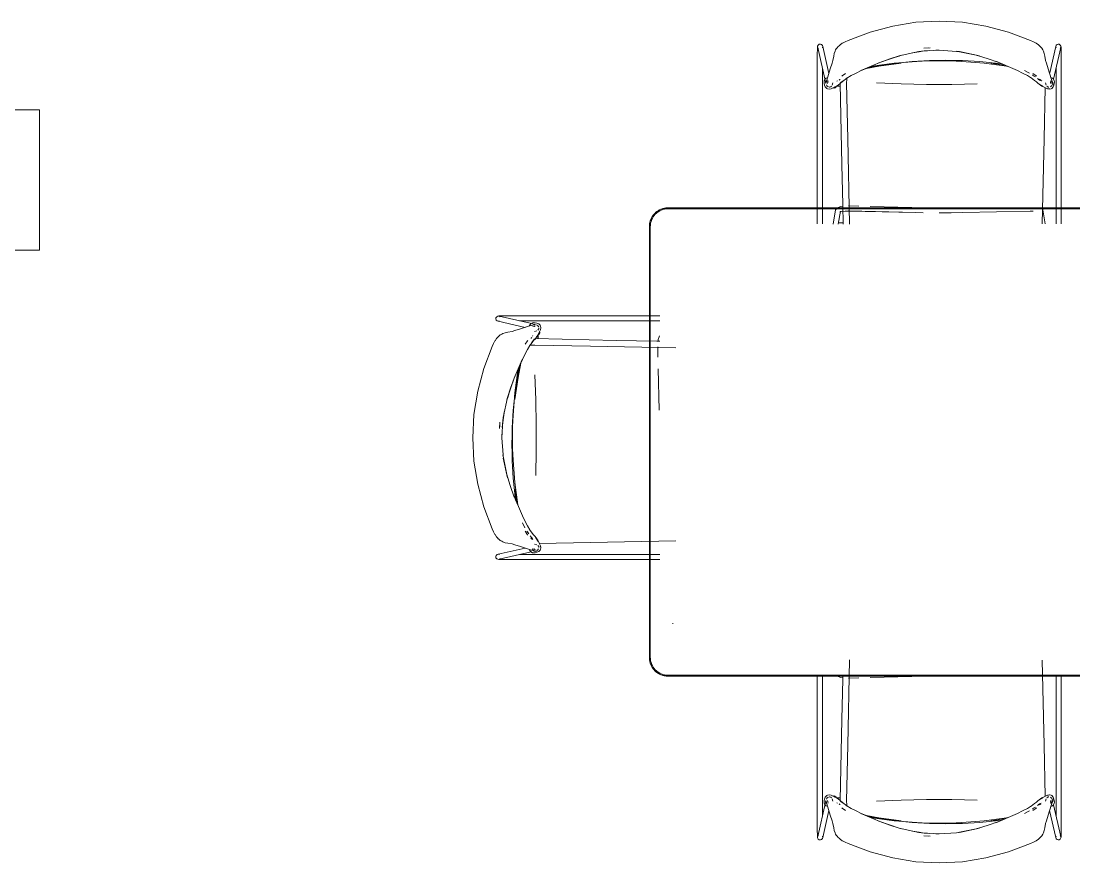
# Model space of a CAD drawing. Header units: millimetres. Extents: x 155927 to 317870, y -36033 to 97293.
# Drawn here: x 220091 to 222339, y 25196 to 26994 of the extents above; entities that cross this region are included whole.
import ezdxf

# ---------------------------------------------------------------- set-up
doc = ezdxf.new("R2010")
doc.units = ezdxf.units.MM
doc.header["$MEASUREMENT"] = 0
for name, color, linetype, lineweight in [('G-IMPT', 8, 'CONTINUOUS', 9), ('I-FURN', 8, 'CONTINUOUS', 9), ('P-SANR-FIXT', 7, 'CONTINUOUS', 9)]:
    doc.layers.add(name, color=color, linetype=linetype, lineweight=lineweight)

msp = doc.modelspace()

# ---------------------------------------------------------------- linework, layer by layer
at = {"layer": 'G-IMPT'}
for p, q in [((221951.8, 26983.2), (222001.2, 26991.3)), ((222051.1, 26993.9), (222001.2, 26991.3)), ((222051.1, 26993.9), (222101, 26991.3)), ((222150.4, 26983.2), (222101, 26991.3)), ((221903.4, 26970.2), (221856.5, 26952.6)), ((221951.8, 26983.2), (221903.4, 26970.2)), ((222198.8, 26970.2), (222150.4, 26983.2)), ((222198.8, 26970.2), (222245.6, 26952.7)), ((221844.2, 26946.4), (221839.3, 26943)), ((221844.2, 26946.4), (221844.5, 26946.6)), ((221850.1, 26949.8), (221844.5, 26946.6)), ((221856.5, 26952.6), (221850.1, 26949.8)), ((222245.6, 26952.7), (222252, 26949.8)), ((222257.7, 26946.6), (222252, 26949.8)), ((222257.7, 26946.6), (222258, 26946.4)), ((222262.8, 26943), (222258, 26946.4)), ((221790.7, 26925.5), (221790.9, 26932.7)), ((221790.7, 26925.5), (221790.7, 26919.3)), ((221790.9, 26932.7), (221791.2, 26937.9)), ((221791.2, 26937.9), (221791.5, 26940.4)), ((221791.5, 26940.4), (221792.7, 26942.7)), ((221808.3, 26864.2), (221791.8, 26937.7)), ((221791.8, 26937.7), (221792.8, 26935.5)), ((221792.6, 26935.8), (221792.8, 26935.5)), ((221792.7, 26942.7), (221794.8, 26944.2)), ((221797.5, 26944.6), (221794.8, 26944.2)), ((221797.5, 26944.6), (221799.6, 26943.9)), ((221800, 26943.5), (221799.6, 26943.9)), ((221800, 26943.5), (221801.8, 26941.8)), ((221801.8, 26941.8), (221801.5, 26942.1)), ((221802.6, 26939.3), (221801.8, 26941.8)), ((221801.9, 26936.9), (221802.3, 26939.5)), ((221802, 26937.2), (221802.3, 26939.5)), ((221802.6, 26939.3), (221815.5, 26881.7)), ((221825.8, 26918.8), (221826.9, 26924.9)), ((221828.7, 26929.8), (221826.9, 26924.9)), ((221828.7, 26929.8), (221829.9, 26932.1)), ((221831.4, 26934.6), (221829.9, 26932.1)), ((221831.7, 26935.1), (221831.4, 26934.6)), ((221831.7, 26935.1), (221833.2, 26937)), ((221833.2, 26937), (221835.4, 26939.5)), ((221835.4, 26939.5), (221837.3, 26941.3)), ((221839.3, 26943), (221837.3, 26941.3)), ((222007.7, 26928.7), (221965.2, 26919.4)), ((221993.9, 26926.2), (222008, 26928.3)), ((221993.9, 26926.2), (222001.1, 26927.5)), ((222007.7, 26928.7), (222029.3, 26931.1)), ((222007.7, 26928.7), (222019.1, 26930)), ((222008, 26928.3), (222019.1, 26930)), ((222051.1, 26931.7), (222014.1, 26929.4)), ((222014.1, 26929.4), (222019.1, 26930)), ((222018, 26935.9), (222031.6, 26936.6)), ((222028.2, 26936.4), (222018, 26935.9)), ((222029.3, 26931.1), (222019.1, 26930)), ((222051.1, 26931.7), (222043.6, 26931.6)), ((222051.1, 26931.7), (222043.6, 26931.6)), ((222088, 26929.2), (222051.1, 26931.7)), ((222088, 26929.4), (222094.4, 26928.3)), ((222088, 26929.4), (222091.5, 26929)), ((222088, 26929.2), (222093.4, 26928.8)), ((222094.4, 26928.3), (222129.9, 26921.3)), ((222137, 26919.4), (222094.5, 26928.7)), ((222129.9, 26921.3), (222094.5, 26928.7)), ((222262.8, 26943), (222264.9, 26941.3)), ((222266.8, 26939.5), (222264.9, 26941.3)), ((222266.8, 26939.5), (222267.2, 26938.9)), ((222269, 26937), (222267.2, 26938.9)), ((222270.5, 26935.1), (222269, 26937)), ((222272.9, 26930.8), (222270.5, 26935.1)), ((222270.5, 26935.1), (222270.8, 26934.6)), ((222270.5, 26935.1), (222273.5, 26929.8)), ((222270.8, 26934.6), (222272.3, 26932.1)), ((222272.3, 26932.1), (222273.5, 26929.8)), ((222272.9, 26930.8), (222273.5, 26929.8)), ((222275.3, 26924.9), (222273.5, 26929.8)), ((222276.4, 26918.8), (222275.3, 26924.9)), ((222286.9, 26883), (222299.6, 26939.3)), ((222310.4, 26937.7), (222295.1, 26869.5)), ((222299.6, 26939.3), (222300.4, 26941.8)), ((222300.3, 26936.9), (222299.8, 26939.5)), ((222300.2, 26937.2), (222299.8, 26939.5)), ((222300.4, 26941.8), (222300.7, 26942.1)), ((222302.5, 26943.9), (222300.7, 26942.1)), ((222302.5, 26943.9), (222304.7, 26944.6)), ((222307.3, 26944.2), (222304.7, 26944.6)), ((222309.5, 26942.7), (222307.3, 26944.2)), ((222310.4, 26937.7), (222309.4, 26935.6)), ((222309.4, 26935.6), (222309.6, 26935.8)), ((222310.7, 26940.4), (222309.5, 26942.7)), ((222310.7, 26940.4), (222311, 26937.9)), ((222311, 26937.9), (222311.3, 26932.7)), ((222311.3, 26932.7), (222311.5, 26925.5)), ((222311.5, 26919.3), (222311.5, 26925.5)), ((221790.7, 26560.7), (221790.7, 26919.3)), ((221818.6, 26892), (221822.5, 26904)), ((221824.2, 26909.6), (221822.5, 26904)), ((221825.8, 26918.8), (221824.2, 26909.6)), ((221924, 26905.3), (221884, 26888.1)), ((221955.1, 26904), (221907.8, 26897.6)), ((221914.2, 26897.5), (221953.4, 26903.4)), ((221918.3, 26903.1), (221924, 26905.3)), ((221918.3, 26903.1), (221924, 26905.2)), ((221969.5, 26903.8), (221922.3, 26897.3)), ((221922.4, 26897.4), (221969.5, 26903.8)), ((221924, 26905.3), (221965.2, 26919.4)), ((221924, 26905.3), (221945.5, 26913.3)), ((221924, 26905.2), (221945.5, 26913.3)), ((221965.2, 26919.4), (221945.5, 26913.3)), ((221945.5, 26913.3), (221965.2, 26919.2)), ((221953.4, 26903.4), (221993.1, 26907.5)), ((222003, 26907.8), (221955.1, 26904)), ((221965.2, 26919.4), (221970.4, 26920.8)), ((221970.4, 26920.8), (221965.2, 26919.2)), ((221993.1, 26907.5), (222030.2, 26909.6)), ((222003, 26907.8), (222027, 26908.8)), ((222027, 26908.8), (222051.1, 26909.1)), ((222030.2, 26909.6), (222046.5, 26909.9)), ((222046.5, 26909.9), (222065.3, 26910.3)), ((222051.1, 26909.1), (222075.2, 26908.7)), ((222084.2, 26909.9), (222065.3, 26910.3)), ((222099.2, 26907.8), (222075.2, 26908.7)), ((222084.2, 26909.9), (222100.4, 26909.6)), ((222147, 26904), (222099.2, 26907.8)), ((222137.5, 26907.5), (222100.4, 26909.6)), ((222137, 26919.4), (222129.9, 26921.3)), ((222129.9, 26921.3), (222136.9, 26919.1)), ((222153.1, 26913.9), (222136.9, 26919.1)), ((222137.5, 26907.5), (222177.3, 26903.4)), ((222147, 26904), (222194.3, 26897.6)), ((222153.1, 26913.9), (222178.1, 26905.3)), ((222190.7, 26899.7), (222161.1, 26903.8)), ((222190.7, 26899.7), (222161.1, 26903.8)), ((222178.1, 26905.3), (222171.7, 26907.9)), ((222218.1, 26888), (222171.7, 26907.9)), ((222184.9, 26902.2), (222177.3, 26903.4)), ((222278, 26909.6), (222276.4, 26918.8)), ((222278, 26909.6), (222279.7, 26904)), ((222279.7, 26904), (222283.5, 26892)), ((222311.5, 26560.6), (222311.5, 26919.3)), ((221801.6, 26560.7), (221801.6, 26894.2)), ((221810.9, 26867.8), (221814.7, 26879.5)), ((221814.7, 26879.5), (221818.6, 26892)), ((221843.9, 26876.7), (221851.2, 26882)), ((221873.5, 26882.7), (221863, 26877.3)), ((221873.5, 26882.7), (221884.1, 26888)), ((221893.4, 26892.2), (221884, 26888.1)), ((221893.4, 26892.2), (221884.1, 26888)), ((221922.4, 26897.4), (221892.1, 26891.6)), ((221892.1, 26891.6), (221922.3, 26897.3)), ((221914.2, 26897.5), (221899.1, 26894.6)), ((221907.8, 26897.6), (221904.7, 26897)), ((222194.3, 26897.6), (222196.9, 26897.1)), ((222218.1, 26888), (222228.7, 26882.7)), ((222228.7, 26882.7), (222239.2, 26877.3)), ((222243.5, 26882.5), (222233.1, 26888)), ((222233.1, 26888), (222242.6, 26883)), ((222243.5, 26882.5), (222242.6, 26883)), ((222256.3, 26874.5), (222250.3, 26878.5)), ((222250.3, 26878.5), (222252.3, 26877.2)), ((222251, 26882), (222258.3, 26876.7)), ((222283.5, 26892), (222290.3, 26870.9)), ((222300.6, 26894.2), (222300.6, 26560.6)), ((221805.6, 26866.3), (221805.3, 26864.6)), ((221805.5, 26860.6), (221805.3, 26864.6)), ((221805.5, 26860.6), (221806.5, 26857.3)), ((221805.6, 26866.6), (221807.1, 26869.5)), ((221805.6, 26866.3), (221805.6, 26866.6)), ((221807.9, 26853.1), (221806.5, 26857.3)), ((221807.2, 26869.7), (221807.1, 26869.5)), ((221807.2, 26869.7), (221809.1, 26871.6)), ((221810.1, 26864.9), (221808.5, 26861.7)), ((221809.9, 26863.8), (221808.5, 26861.7)), ((221809, 26861.3), (221808.5, 26863.3)), ((221811.6, 26872.8), (221809.1, 26871.6)), ((221811.7, 26872.8), (221809.1, 26871.6)), ((221809.3, 26871.7), (221809.1, 26871.6)), ((221809.1, 26860.3), (221811.2, 26868.4)), ((221810.9, 26867.8), (221809.1, 26860.3)), ((221809.3, 26871.7), (221811.7, 26872.8)), ((221809.3, 26862.6), (221811.2, 26868.4)), ((221810.1, 26864.9), (221809.3, 26862.6)), ((221809.9, 26863.8), (221810.3, 26864.2)), ((221810.1, 26857.8), (221810.9, 26856.1)), ((221810.5, 26857.3), (221810.9, 26856.1)), ((221813.9, 26853.3), (221811.2, 26855.5)), ((221811.6, 26872.8), (221811.7, 26872.8)), ((221813.1, 26866.2), (221811.7, 26865.4)), ((221812.3, 26860.3), (221813.9, 26865.9)), ((221812.3, 26860.3), (221813.3, 26862.4)), ((221813.6, 26862.7), (221812.6, 26861.6)), ((221812.6, 26861.6), (221813.3, 26862.4)), ((221813.6, 26862.7), (221812.9, 26862.1)), ((221819.5, 26853.4), (221821.4, 26855.1)), ((221822.8, 26857), (221824.1, 26861.8)), ((221832, 26854.8), (221835.1, 26856.7)), ((221832.4, 26855), (221838.6, 26854.7)), ((221832.4, 26855), (221839.7, 26854.7)), ((221834.1, 26866.2), (221832.7, 26865.6)), ((221835.1, 26856.7), (221840.5, 26861)), ((221837.3, 26867.9), (221838.9, 26869)), ((221839.5, 26869.3), (221838.9, 26869)), ((221839.5, 26860.7), (221843.3, 26687.8)), ((221839.7, 26861.9), (221847.9, 26867.5)), ((221839.7, 26861.9), (221847.5, 26867)), ((221843.7, 26864), (221840.5, 26861)), ((221843.4, 26876.3), (221843.9, 26876.7)), ((221843.7, 26864), (221847.9, 26867.5)), ((221847.5, 26867), (221854.8, 26872.4)), ((221853.6, 26869.6), (221853.2, 26861.2)), ((221853.2, 26861.2), (221855.9, 26742.4)), ((221854.3, 26872.5), (221853.6, 26869.6)), ((221863, 26877.3), (221854.1, 26871.9)), ((221854.8, 26872.4), (221854.1, 26871.9)), ((221916.9, 26861.7), (221970.1, 26859.6)), ((222024.1, 26858.6), (221970.1, 26859.6)), ((222024.1, 26858.6), (222078.1, 26858.6)), ((222132, 26859.6), (222078.1, 26858.6)), ((222248.1, 26871.9), (222239.2, 26877.3)), ((222254.7, 26867), (222247.4, 26872.4)), ((222248.1, 26871.9), (222247.4, 26872.4)), ((222256.3, 26874.5), (222252.3, 26877.2)), ((222254.7, 26867), (222258.4, 26864)), ((222258.8, 26876.3), (222258.3, 26876.7)), ((222261.6, 26861), (222258.4, 26864)), ((222261.1, 26870.9), (222260.5, 26871.3)), ((222263.6, 26869.2), (222260.5, 26871.3)), ((222261.1, 26870.9), (222263.6, 26869.2)), ((222267.1, 26856.7), (222261.6, 26861)), ((222265.4, 26867.6), (222262.7, 26869.3)), ((222263.2, 26869), (222262.7, 26869.3)), ((222265.4, 26867.6), (222263.2, 26869)), ((222268.3, 26856.5), (222264.7, 26858.8)), ((222264.7, 26858.8), (222273, 26854)), ((222265.4, 26867.6), (222264.8, 26867.9)), ((222268.6, 26866), (222264.8, 26867.9)), ((222267.8, 26867.7), (222265.3, 26869.8)), ((222265.4, 26867.6), (222268.6, 26866)), ((222270.2, 26854.8), (222267.1, 26856.7)), ((222268.3, 26856.5), (222273, 26854)), ((222269, 26866.8), (222270.2, 26866.1)), ((222279.4, 26856.9), (222278.1, 26861.8)), ((222282.7, 26853.4), (222281, 26854.9)), ((222289.6, 26861.6), (222288.2, 26863.1)), ((222288.2, 26863.1), (222289.2, 26862.2)), ((222289.8, 26860.4), (222288.3, 26865.9)), ((222289.6, 26861.6), (222288.6, 26862.8)), ((222289.8, 26860.4), (222288.6, 26862.8)), ((222288.7, 26853.5), (222291, 26855.5)), ((222292.9, 26862.6), (222290.3, 26870.9)), ((222290.6, 26872.8), (222290.5, 26872.8)), ((222292.3, 26863.8), (222290.5, 26865.4)), ((222290.6, 26872.8), (222292.8, 26871.7)), ((222293, 26860.3), (222290.9, 26868.4)), ((222290.9, 26868.4), (222291.3, 26867.2)), ((222291.2, 26856.1), (222292, 26857.7)), ((222291.7, 26857.3), (222291.2, 26856.1)), ((222293, 26860.3), (222291.3, 26867.2)), ((222293.6, 26861.7), (222292.1, 26864.9)), ((222294.5, 26857), (222292.1, 26864.9)), ((222293.6, 26861.7), (222292.3, 26863.8)), ((222292.8, 26871.7), (222293, 26871.6)), ((222294.5, 26857), (222292.9, 26862.6)), ((222295.1, 26869.5), (222293, 26871.6)), ((222293.6, 26863.3), (222293.2, 26861.4)), ((222293.3, 26871.3), (222294.9, 26869.7)), ((222293.3, 26871.3), (222295.1, 26869.5)), ((222295.7, 26857.3), (222294.3, 26853.1)), ((222296.6, 26866.3), (222294.9, 26869.7)), ((222294.9, 26869.7), (222296.5, 26866.6)), ((222294.9, 26869.7), (222295.1, 26869.5)), ((222296.6, 26866.3), (222295.1, 26869.5)), ((222295.7, 26857.3), (222296.7, 26860.6)), ((222296.6, 26866.3), (222296.5, 26866.6)), ((222296.6, 26866.3), (222296.9, 26864.6)), ((222296.7, 26860.6), (222296.8, 26863.3)), ((222296.8, 26863.3), (222296.9, 26864.6)), ((221807.9, 26853.1), (221811.1, 26850)), ((221811.1, 26850), (221812.4, 26849.5)), ((221812.4, 26849.5), (221816.7, 26848.3)), ((221812.8, 26854.3), (221814.5, 26853.1)), ((221812.8, 26854.3), (221813.4, 26853.9)), ((221814.5, 26853.1), (221813.4, 26853.9)), ((221816.4, 26852.6), (221817, 26852.7)), ((221820.7, 26849.2), (221816.7, 26848.3)), ((221818.9, 26853.1), (221817, 26852.7)), ((221819.5, 26853.4), (221818.9, 26853.1)), ((221820.7, 26849.2), (221829.2, 26853.6)), ((221832, 26854.8), (221827.2, 26852.6)), ((221827.2, 26852.6), (221829.2, 26853.6)), ((221839.7, 26854.3), (221831.6, 26854.6)), ((222270.2, 26854.8), (222276.3, 26852.3)), ((222277.2, 26851.8), (222274.8, 26742.4)), ((222282.3, 26849.3), (222276.3, 26852.3)), ((222285.5, 26848.3), (222281.9, 26849.6)), ((222286.9, 26848.8), (222281.9, 26849.6)), ((222286.9, 26848.8), (222282.3, 26849.3)), ((222282.7, 26853.4), (222283.6, 26852.9)), ((222285.2, 26852.7), (222283.6, 26852.9)), ((222285.5, 26848.3), (222289.7, 26849.5)), ((222289.7, 26849.5), (222291.1, 26850)), ((222291.1, 26850), (222294.3, 26853.1)), ((221859.5, 26560.4), (221855.9, 26742.4)), ((222274.8, 26742.4), (222271.1, 26560.6)), ((221845.2, 26601.2), (221843.3, 26687.8)), ((223392.4, 26595), (221472.4, 26595)), ((221472.4, 26593), (221472.4, 26595)), ((221472.4, 26595), (221472.4, 26593)), ((221830, 26590.9), (221824.7, 26560.4)), ((221830, 26590.9), (221831.5, 26593)), ((221831.5, 26593), (221833.4, 26595)), ((221835.6, 26596), (221833.4, 26595)), ((221841.1, 26597.8), (221835.6, 26596)), ((221840.5, 26587.7), (221835.7, 26560.4)), ((221843.5, 26587.1), (221838.9, 26585.6)), ((221838.9, 26585.6), (221840.8, 26587)), ((221840.5, 26587.7), (221839.6, 26585.7)), ((221839.6, 26585.7), (221840.8, 26587)), ((221845.3, 26598.3), (221841.1, 26597.8)), ((221850.4, 26588), (221843.5, 26587.1)), ((221846.1, 26560.4), (221845.2, 26601.2)), ((221856.8, 26588.2), (221850.4, 26588)), ((221856.8, 26588.2), (222001, 26585)), ((221857.1, 26588.3), (222001, 26585)), ((221857.2, 26599.1), (221879.3, 26598.5)), ((221903.7, 26598), (221992.6, 26596)), ((222245.3, 26588.2), (222101.1, 26584.9)), ((222245.3, 26588.2), (222251.8, 26588)), ((222268.7, 26595), (222270.7, 26593)), ((222270.7, 26593), (222272.1, 26590.9)), ((222277.4, 26560.6), (222272.1, 26590.9)), ((221836.3, 26563.3), (221846.3, 26563.3)), ((222001.1, 26584.9), (222016.9, 26584.6)), ((222076.2, 26584.5), (222051.1, 26584.3)), ((222101.1, 26584.9), (222076.2, 26584.5)), ((221432.4, 26555), (221432.4, 25635)), ((221434.4, 26555), (221432.4, 26555)), ((221432.4, 26555), (221434.4, 26555)), ((221106.5, 26362.6), (221105, 26360.4)), ((221108.9, 26363.8), (221106.5, 26362.6)), ((221111.3, 26364.1), (221108.9, 26363.8)), ((221116.5, 26364.4), (221111.3, 26364.1)), ((221184.5, 26347.1), (221111.6, 26363.5)), ((221111.6, 26363.5), (221113.7, 26362.5)), ((221113.5, 26362.7), (221113.7, 26362.5)), ((221123.8, 26364.6), (221116.5, 26364.4)), ((221123.8, 26364.6), (221130, 26364.6)), ((221454.4, 26364.6), (221130, 26364.6)), ((221104.7, 26357.8), (221105, 26360.4)), ((221104.7, 26357.8), (221105.4, 26355.6)), ((221105.7, 26355.3), (221105.4, 26355.6)), ((221105.7, 26355.3), (221107.5, 26353.5)), ((221107.5, 26353.5), (221107.2, 26353.8)), ((221110, 26352.7), (221107.5, 26353.5)), ((221112.3, 26353.4), (221109.8, 26352.9)), ((221112.1, 26353.3), (221109.8, 26352.9)), ((221110, 26352.7), (221167.6, 26339.8)), ((221454.4, 26353.7), (221155.1, 26353.7)), ((221169.8, 26340.6), (221157.3, 26336.7)), ((221181.5, 26344.4), (221169.8, 26340.6)), ((221176.5, 26343.7), (221177.7, 26346.2)), ((221176.5, 26343.6), (221177.7, 26346.2)), ((221177.6, 26346), (221176.5, 26343.6)), ((221176.5, 26343.7), (221176.5, 26343.6)), ((221177.6, 26346), (221177.7, 26346.2)), ((221179.6, 26348.1), (221177.7, 26346.2)), ((221179.6, 26348.1), (221179.8, 26348.2)), ((221182.7, 26349.7), (221179.8, 26348.2)), ((221189, 26346.1), (221180.9, 26344.1)), ((221186.7, 26346), (221180.9, 26344.1)), ((221181.5, 26344.4), (221189, 26346.1)), ((221183, 26349.7), (221182.7, 26349.7)), ((221183, 26349.7), (221184.7, 26350)), ((221188.9, 26343), (221183.4, 26341.4)), ((221184.4, 26345.2), (221187.6, 26346.8)), ((221184.4, 26345.2), (221186.7, 26346)), ((221188.7, 26349.8), (221184.7, 26350)), ((221185.5, 26345.4), (221187.6, 26346.8)), ((221188, 26346.3), (221186, 26346.8)), ((221186.6, 26341.7), (221187.7, 26342.7)), ((221186.6, 26341.7), (221187.2, 26342.4)), ((221188.9, 26343), (221186.8, 26342)), ((221187.7, 26342.7), (221186.8, 26342)), ((221188.7, 26349.8), (221191.9, 26348.8)), ((221191.5, 26345.1), (221193.2, 26344.3)), ((221196.2, 26347.4), (221191.9, 26348.8)), ((221192, 26344.8), (221193.2, 26344.3)), ((221196, 26341.4), (221193.8, 26344.1)), ((221195, 26342.4), (221196.2, 26340.8)), ((221195, 26342.4), (221195.4, 26341.9)), ((221196.2, 26340.8), (221195.4, 26341.9)), ((221196.2, 26347.4), (221199.3, 26344.2)), ((221196.2, 26336.3), (221196.6, 26338.3)), ((221196.7, 26338.9), (221196.6, 26338.3)), ((221199.3, 26344.2), (221199.8, 26342.9)), ((221199.8, 26342.9), (221200.9, 26338.6)), ((221200.1, 26334.6), (221200.9, 26338.6)), ((221102.9, 26311.1), (221106.3, 26316)), ((221106.3, 26316), (221108, 26318)), ((221109.8, 26319.9), (221108, 26318)), ((221112.3, 26322.1), (221109.8, 26319.9)), ((221114.2, 26323.6), (221112.3, 26322.1)), ((221114.2, 26323.6), (221114.7, 26323.9)), ((221114.7, 26323.9), (221117.2, 26325.4)), ((221119.5, 26326.6), (221117.2, 26325.4)), ((221119.5, 26326.6), (221124.4, 26328.4)), ((221130.5, 26329.5), (221124.4, 26328.4)), ((221130.5, 26329.5), (221139.7, 26331.1)), ((221139.7, 26331.1), (221145.3, 26332.8)), ((221157.3, 26336.7), (221145.3, 26332.8)), ((221179.9, 26315.8), (221180.3, 26316.4)), ((221181.4, 26318), (221180.3, 26316.4)), ((221187.4, 26315.6), (221181.8, 26307.4)), ((221187.4, 26315.6), (221182.3, 26307.8)), ((221183.1, 26321.2), (221183.7, 26322.6)), ((221192.3, 26332.5), (221187.5, 26331.2)), ((221192.5, 26320.2), (221188.3, 26314.8)), ((221188.6, 26315.8), (221361.5, 26311.9)), ((221194.5, 26323.3), (221192.5, 26320.2)), ((221195.9, 26335.8), (221194.2, 26333.9)), ((221194.3, 26322.9), (221194.6, 26315.6)), ((221194.3, 26322.9), (221194.6, 26315.6)), ((221194.5, 26323.3), (221196.7, 26328.1)), ((221195, 26315.6), (221194.7, 26323.7)), ((221200.1, 26334.6), (221195.7, 26326.1)), ((221196.7, 26328.1), (221195.7, 26326.1)), ((221195.9, 26335.8), (221196.2, 26336.3)), ((221451.5, 26314.2), (221453.3, 26319.7)), ((221453.3, 26319.7), (221454.3, 26321.8)), ((221079.1, 26251.9), (221096.7, 26298.8)), ((221096.7, 26298.8), (221099.5, 26305.2)), ((221099.5, 26305.2), (221102.7, 26310.8)), ((221102.9, 26311.1), (221102.7, 26310.8)), ((221172.6, 26311.4), (221167.3, 26304.1)), ((221172, 26292.3), (221177.4, 26301.2)), ((221173, 26311.9), (221172.6, 26311.4)), ((221182.3, 26307.8), (221176.8, 26300.5)), ((221176.8, 26301), (221179.7, 26301.7)), ((221176.8, 26300.5), (221177.4, 26301.2)), ((221179.7, 26301.7), (221188.1, 26302.1)), ((221185.3, 26311.6), (221181.8, 26307.4)), ((221185.3, 26311.6), (221188.3, 26314.8)), ((221188.1, 26302.1), (221306.9, 26299.4)), ((221488.9, 26295.8), (221306.9, 26299.4)), ((221448, 26310.1), (221361.5, 26311.9)), ((221454.4, 26310), (221448, 26310.1)), ((221450.2, 26298.1), (221450.7, 26276)), ((221450.9, 26310), (221451.5, 26314.2)), ((221144, 26231.3), (221161.2, 26271.3)), ((221157.1, 26261.9), (221161.2, 26271.3)), ((221157.1, 26261.9), (221161.3, 26271.2)), ((221166.5, 26281.8), (221161.3, 26271.2)), ((221166.5, 26281.8), (221172, 26292.3)), ((221066.1, 26203.5), (221079.1, 26251.9)), ((221151.7, 26247.4), (221152.3, 26250.6)), ((221151.8, 26241.1), (221154.7, 26256.2)), ((221151.9, 26232.9), (221157.7, 26263.2)), ((221157.7, 26263.2), (221152, 26233)), ((221451.3, 26251.6), (221453.3, 26162.7)), ((221144, 26231.3), (221129.9, 26190.1)), ((221144, 26231.3), (221136, 26209.8)), ((221144, 26231.3), (221136, 26209.8)), ((221146.2, 26237), (221144, 26231.3)), ((221146.2, 26237), (221144, 26231.3)), ((221145.3, 26200.2), (221151.7, 26247.4)), ((221145.5, 26185.8), (221152, 26233)), ((221151.9, 26232.9), (221145.5, 26185.8)), ((221151.8, 26241.1), (221145.9, 26201.9)), ((221187.6, 26238.4), (221189.7, 26185.2)), ((221066.1, 26203.5), (221058, 26154.1)), ((221129.9, 26190.1), (221136, 26209.8)), ((221136, 26209.8), (221130, 26190.1)), ((221120.6, 26147.6), (221129.9, 26190.1)), ((221129.9, 26190.1), (221128.5, 26184.9)), ((221128.5, 26184.9), (221130, 26190.1)), ((221141.5, 26152.3), (221145.3, 26200.2)), ((221145.9, 26201.9), (221141.8, 26162.2)), ((221190.7, 26131.2), (221189.7, 26185.2)), ((221123.1, 26161.4), (221121, 26147.3)), ((221123.1, 26161.4), (221121.8, 26154.2)), ((221141.8, 26162.2), (221139.7, 26125.1)), ((221055.4, 26104.2), (221058, 26154.1)), ((221113.4, 26137.3), (221112.7, 26123.7)), ((221112.9, 26127.6), (221113.4, 26137.3)), ((221117.6, 26104.2), (221119.9, 26141.2)), ((221120.6, 26147.6), (221118.2, 26126)), ((221118.2, 26126), (221119.3, 26136.2)), ((221120.6, 26147.6), (221119.3, 26136.2)), ((221121, 26147.3), (221119.3, 26136.2)), ((221119.9, 26141.2), (221119.3, 26136.2)), ((221141.5, 26152.3), (221140.5, 26128.3)), ((221139.7, 26125.1), (221139.4, 26108.8)), ((221140.5, 26128.3), (221140.2, 26104.2)), ((221190.7, 26131.2), (221190.7, 26077.2)), ((221055.4, 26104.2), (221058, 26054.3)), ((221117.6, 26104.2), (221117.7, 26111.7)), ((221117.6, 26104.2), (221117.7, 26111.7)), ((221120, 26067.3), (221117.6, 26104.2)), ((221139.4, 26108.8), (221138.9, 26090)), ((221140.2, 26104.2), (221140.6, 26080.1)), ((221139.4, 26071.1), (221138.9, 26090)), ((221139.4, 26071.1), (221139.7, 26054.8)), ((221141.5, 26056.1), (221140.6, 26080.1)), ((221189.7, 26023.3), (221190.7, 26077.2)), ((221066.1, 26004.9), (221058, 26054.3)), ((221119.9, 26067.3), (221121, 26060.9)), ((221119.9, 26067.3), (221120.3, 26063.8)), ((221120, 26067.3), (221120.4, 26063.1)), ((221129.9, 26018.3), (221120.6, 26060.8)), ((221128, 26025.4), (221120.6, 26060.8)), ((221121, 26060.9), (221128, 26025.4)), ((221141.8, 26017.8), (221139.7, 26054.8)), ((221145.3, 26008.3), (221141.5, 26056.1)), ((221129.9, 26018.3), (221128, 26025.4)), ((221128, 26025.4), (221130.2, 26018.4)), ((221079.1, 25956.5), (221066.1, 26004.9)), ((221135.4, 26002.2), (221130.2, 26018.4)), ((221135.4, 26002.2), (221144, 25977.2)), ((221141.8, 26017.8), (221145.9, 25978)), ((221145.3, 26008.3), (221151.7, 25961)), ((221144, 25977.2), (221141.4, 25983.6)), ((221161.3, 25937.2), (221141.4, 25983.6)), ((221149.5, 25964.6), (221145.5, 25994.2)), ((221149.6, 25964.6), (221145.5, 25994.2)), ((221079.1, 25956.5), (221096.6, 25909.7)), ((221147, 25970.4), (221145.9, 25978)), ((221151.7, 25961), (221152.2, 25958.4)), ((221161.3, 25937.2), (221166.5, 25926.6)), ((221166.8, 25911.8), (221161.3, 25922.2)), ((221161.3, 25922.2), (221166.3, 25912.7)), ((221166.8, 25911.8), (221166.3, 25912.7)), ((221166.5, 25926.6), (221172, 25916.1)), ((221177.4, 25907.2), (221172, 25916.1)), ((221096.6, 25909.7), (221099.5, 25903.2)), ((221102.7, 25897.6), (221099.5, 25903.2)), ((221102.7, 25897.6), (221102.9, 25897.3)), ((221106.3, 25892.5), (221102.9, 25897.3)), ((221106.3, 25892.5), (221108, 25890.4)), ((221109.8, 25888.5), (221108, 25890.4)), ((221167.3, 25904.3), (221172.6, 25897)), ((221174.8, 25899), (221170.8, 25904.9)), ((221170.8, 25904.9), (221172.1, 25903)), ((221174.8, 25899), (221172.1, 25903)), ((221173, 25896.5), (221172.6, 25897)), ((221182.3, 25900.6), (221176.8, 25907.9)), ((221177.4, 25907.2), (221176.8, 25907.9)), ((221178.4, 25894.2), (221178, 25894.8)), ((221180.1, 25891.7), (221178, 25894.8)), ((221178.4, 25894.2), (221180.1, 25891.7)), ((221181.6, 25887.5), (221179.4, 25890)), ((221181.7, 25889.9), (221179.9, 25892.6)), ((221180.3, 25892), (221179.9, 25892.6)), ((221181.7, 25889.9), (221180.3, 25892)), ((221181.7, 25889.9), (221181.4, 25890.4)), ((221183.3, 25886.7), (221181.4, 25890.4)), ((221181.7, 25889.9), (221183.3, 25886.7)), ((221182.3, 25900.6), (221185.3, 25896.8)), ((221188.3, 25893.6), (221185.3, 25896.8)), ((221192.5, 25888.2), (221188.3, 25893.6)), ((221192.7, 25886.9), (221190.4, 25890.6)), ((221190.4, 25890.6), (221195.3, 25882.3)), ((221109.8, 25888.5), (221110.4, 25888)), ((221167.4, 25868.6), (221110, 25855.7)), ((221112.3, 25886.3), (221110.4, 25888)), ((221114.2, 25884.8), (221112.3, 25886.3)), ((221118.5, 25882.4), (221114.2, 25884.8)), ((221114.2, 25884.8), (221114.7, 25884.5)), ((221114.2, 25884.8), (221119.5, 25881.8)), ((221114.7, 25884.5), (221117.2, 25883)), ((221117.2, 25883), (221119.5, 25881.8)), ((221118.5, 25882.4), (221119.5, 25881.8)), ((221124.4, 25880), (221119.5, 25881.8)), ((221130.5, 25878.9), (221124.4, 25880)), ((221139.7, 25877.3), (221130.5, 25878.9)), ((221139.7, 25877.3), (221145.3, 25875.6)), ((221145.3, 25875.6), (221157.3, 25871.8)), ((221157.3, 25871.8), (221178.4, 25865)), ((221182.9, 25866.6), (221183.8, 25864.8)), ((221188.9, 25865.5), (221183.4, 25867)), ((221187.7, 25865.7), (221186.2, 25867.1)), ((221186.2, 25867.1), (221187.1, 25866.1)), ((221187.7, 25865.7), (221186.5, 25866.7)), ((221188.9, 25865.5), (221186.5, 25866.7)), ((221192.4, 25875.8), (221187.5, 25877.2)), ((221194.5, 25885.1), (221192.5, 25888.2)), ((221192.7, 25886.9), (221195.3, 25882.3)), ((221195.7, 25866.6), (221193.7, 25864.3)), ((221195.9, 25872.6), (221194.4, 25874.3)), ((221194.5, 25885.1), (221197, 25879)), ((221195.9, 25872.6), (221196.4, 25871.7)), ((221196.6, 25870.1), (221196.4, 25871.7)), ((221200, 25873), (221197, 25879)), ((221197.5, 25878.1), (221306.9, 25880.5)), ((221200.9, 25869.8), (221199.7, 25873.4)), ((221200.5, 25868.4), (221199.7, 25873.4)), ((221200.9, 25869.8), (221199.8, 25865.6)), ((221200.5, 25868.4), (221200, 25873)), ((221306.9, 25880.5), (221488.7, 25884.2)), ((221105.4, 25852.8), (221104.7, 25850.6)), ((221105, 25848), (221104.7, 25850.6)), ((221106.5, 25845.8), (221105, 25848)), ((221105.4, 25852.8), (221107.2, 25854.6)), ((221108.9, 25844.6), (221106.5, 25845.8)), ((221107.5, 25854.9), (221107.2, 25854.6)), ((221110, 25855.7), (221107.5, 25854.9)), ((221108.9, 25844.6), (221111.3, 25844.3)), ((221112.3, 25855), (221109.8, 25855.5)), ((221112.1, 25855.1), (221109.8, 25855.5)), ((221111.3, 25844.3), (221116.5, 25844)), ((221111.6, 25844.9), (221179.8, 25860.2)), ((221111.6, 25844.9), (221113.7, 25845.9)), ((221113.7, 25845.9), (221113.5, 25845.7)), ((221116.5, 25844), (221123.8, 25843.8)), ((221130, 25843.8), (221123.8, 25843.8)), ((221454.7, 25843.8), (221130, 25843.8)), ((221155.1, 25854.7), (221454.7, 25854.7)), ((221176.5, 25864.7), (221176.5, 25864.8)), ((221176.5, 25864.7), (221177.6, 25862.5)), ((221177.6, 25862.5), (221177.7, 25862.3)), ((221179.8, 25860.2), (221177.7, 25862.3)), ((221178, 25862), (221179.6, 25860.4)), ((221178, 25862), (221179.8, 25860.2)), ((221186.7, 25862.4), (221178.4, 25865)), ((221183, 25858.7), (221179.6, 25860.4)), ((221179.6, 25860.4), (221182.7, 25858.8)), ((221179.6, 25860.4), (221179.8, 25860.2)), ((221183, 25858.7), (221179.8, 25860.2)), ((221189, 25862.3), (221180.9, 25864.4)), ((221180.9, 25864.4), (221182.1, 25864)), ((221189, 25862.3), (221182.1, 25864)), ((221183, 25858.7), (221182.7, 25858.8)), ((221183, 25858.7), (221184.7, 25858.4)), ((221185.5, 25863), (221183.8, 25864.8)), ((221187.6, 25861.7), (221184.4, 25863.2)), ((221192.3, 25860.8), (221184.4, 25863.2)), ((221185.9, 25858.5), (221184.7, 25858.4)), ((221187.6, 25861.7), (221185.5, 25863)), ((221188.7, 25858.6), (221185.9, 25858.5)), ((221186, 25861.6), (221187.9, 25862.1)), ((221192.3, 25860.8), (221186.7, 25862.4)), ((221191.9, 25859.6), (221188.7, 25858.6)), ((221193.2, 25864.1), (221191.6, 25863.3)), ((221191.9, 25859.6), (221196.2, 25861)), ((221192, 25863.6), (221193.2, 25864.1)), ((221199.3, 25864.2), (221196.2, 25861)), ((221199.8, 25865.6), (221199.3, 25864.2)), ((221482.5, 25708.4), (221482.5, 25707)), ((221434.4, 25635), (221432.4, 25635)), ((221432.4, 25635), (221434.4, 25635)), ((221859.5, 25629.7), (221855.9, 25447.7)), ((222274.8, 25447.7), (222271.1, 25629.5)), ((221472.4, 25597), (221472.4, 25595)), ((221472.4, 25595), (221472.4, 25597)), ((221472.4, 25595), (223392.4, 25595)), ((221790.7, 25595.1), (221790.7, 25270.8)), ((221801.6, 25595.1), (221801.6, 25295.9)), ((221835.6, 25594.1), (221833.4, 25595.1)), ((221841.1, 25592.3), (221835.6, 25594.1)), ((221845.3, 25591.7), (221841.1, 25592.3)), ((221845.2, 25588.8), (221843.3, 25502.3)), ((221845.3, 25595.1), (221845.2, 25588.8)), ((221857.2, 25591), (221879.3, 25591.5)), ((221903.7, 25592.1), (221992.6, 25594.1)), ((222300.6, 25295.9), (222300.6, 25595.4)), ((222311.5, 25595.4), (222311.5, 25270.8)), ((221839.5, 25329.4), (221843.3, 25502.3)), ((221853.2, 25328.8), (221855.9, 25447.7)), ((222277.2, 25338.3), (222274.8, 25447.7)), ((221805.5, 25329.5), (221805.3, 25325.5)), ((221805.5, 25329.5), (221806.5, 25332.7)), ((221807.9, 25337), (221806.5, 25332.7)), ((221807.9, 25337), (221811.1, 25340.1)), ((221809, 25328.7), (221808.5, 25326.8)), ((221810.1, 25325.2), (221808.5, 25328.4)), ((221809.9, 25326.3), (221808.5, 25328.4)), ((221810.9, 25322.3), (221809.1, 25329.8)), ((221809.1, 25329.8), (221811.2, 25321.6)), ((221810.1, 25325.2), (221809.3, 25327.5)), ((221809.3, 25327.5), (221811.2, 25321.6)), ((221810.1, 25332.3), (221810.9, 25334)), ((221810.5, 25332.8), (221810.9, 25334)), ((221811.1, 25340.1), (221812.4, 25340.6)), ((221813.9, 25336.8), (221811.2, 25334.6)), ((221812.3, 25329.7), (221813.3, 25327.6)), ((221812.3, 25329.7), (221813.9, 25324.2)), ((221812.4, 25340.6), (221816.7, 25341.7)), ((221813.6, 25327.4), (221812.6, 25328.4)), ((221812.6, 25328.4), (221813.3, 25327.6)), ((221812.8, 25335.8), (221814.5, 25337)), ((221812.8, 25335.8), (221813.4, 25336.2)), ((221813.6, 25327.4), (221812.9, 25328)), ((221814.5, 25337), (221813.4, 25336.2)), ((221816.4, 25337.5), (221817, 25337.4)), ((221820.7, 25340.9), (221816.7, 25341.7)), ((221818.9, 25337), (221817, 25337.4)), ((221819.5, 25336.7), (221818.9, 25337)), ((221819.5, 25336.7), (221821.4, 25335)), ((221820.7, 25340.9), (221829.2, 25336.5)), ((221822.8, 25333.1), (221824.1, 25328.3)), ((221832, 25335.3), (221827.2, 25337.5)), ((221827.2, 25337.5), (221829.2, 25336.5)), ((221839.7, 25335.8), (221831.6, 25335.5)), ((221832, 25335.3), (221835.1, 25333.3)), ((221832.4, 25335), (221839.7, 25335.4)), ((221832.4, 25335.1), (221839.7, 25335.4)), ((221835.1, 25333.3), (221840.5, 25329)), ((221839.7, 25328.2), (221847.5, 25323.1)), ((221839.7, 25328.2), (221847.9, 25322.6)), ((221843.7, 25326.1), (221840.5, 25329)), ((221853.6, 25320.5), (221853.2, 25328.8)), ((221916.9, 25328.4), (221970.1, 25330.5)), ((222024.1, 25331.5), (221970.1, 25330.5)), ((222024.1, 25331.5), (222078.1, 25331.5)), ((222132, 25330.5), (222078.1, 25331.5)), ((222261.6, 25329), (222258.4, 25326.1)), ((222267.1, 25333.3), (222261.6, 25329)), ((222264.7, 25331.2), (222273, 25336)), ((222268.3, 25333.5), (222264.7, 25331.2)), ((222270.2, 25335.3), (222267.1, 25333.3)), ((222268.3, 25333.5), (222273, 25336)), ((222270.2, 25335.3), (222276.3, 25337.8)), ((222282.3, 25340.8), (222276.3, 25337.8)), ((222279.4, 25333.1), (222278.1, 25328.3)), ((222282.7, 25336.7), (222281, 25335.2)), ((222285.5, 25341.7), (222281.9, 25340.5)), ((222286.9, 25341.3), (222281.9, 25340.5)), ((222286.9, 25341.3), (222282.3, 25340.8)), ((222282.7, 25336.7), (222283.6, 25337.2)), ((222285.2, 25337.3), (222283.6, 25337.2)), ((222285.5, 25341.7), (222289.7, 25340.6)), ((222289.6, 25328.4), (222288.2, 25327)), ((222288.2, 25327), (222289.2, 25327.9)), ((222289.8, 25329.7), (222288.3, 25324.2)), ((222289.8, 25329.7), (222288.6, 25327.3)), ((222289.6, 25328.4), (222288.6, 25327.3)), ((222288.7, 25336.5), (222291, 25334.5)), ((222289.7, 25340.6), (222291.1, 25340.1)), ((222292.9, 25327.5), (222290.3, 25319.2)), ((222293, 25329.8), (222290.9, 25321.7)), ((222291.1, 25340.1), (222294.3, 25337)), ((222291.7, 25332.7), (222291.2, 25334)), ((222291.2, 25334), (222292, 25332.4)), ((222293, 25329.8), (222291.3, 25322.9)), ((222294.5, 25333.1), (222292.1, 25325.2)), ((222293.6, 25328.4), (222292.1, 25325.2)), ((222293.6, 25328.4), (222292.3, 25326.3)), ((222294.5, 25333.1), (222292.9, 25327.5)), ((222293.6, 25326.8), (222293.2, 25328.7)), ((222295.7, 25332.7), (222294.3, 25337)), ((222295.7, 25332.7), (222296.7, 25329.5)), ((222296.7, 25329.5), (222296.8, 25326.7)), ((222296.8, 25326.7), (222296.9, 25325.5)), ((221808.2, 25325.3), (221791.8, 25252.4)), ((221802.6, 25250.8), (221815.5, 25308.4)), ((221805.6, 25323.8), (221805.3, 25325.5)), ((221805.6, 25323.8), (221805.6, 25323.5)), ((221805.6, 25323.5), (221807.1, 25320.6)), ((221807.2, 25320.3), (221807.1, 25320.6)), ((221807.2, 25320.3), (221809.1, 25318.5)), ((221811.6, 25317.3), (221809.1, 25318.5)), ((221809.3, 25318.4), (221809.1, 25318.5)), ((221811.7, 25317.3), (221809.1, 25318.5)), ((221809.3, 25318.4), (221811.7, 25317.3)), ((221810.9, 25322.3), (221814.7, 25310.5)), ((221811.6, 25317.3), (221811.7, 25317.3)), ((221814.7, 25310.5), (221818.6, 25298.1)), ((221834.1, 25323.9), (221832.7, 25324.4)), ((221837.3, 25322.2), (221838.9, 25321.1)), ((221839.5, 25320.7), (221838.9, 25321.1)), ((221843.4, 25313.7), (221843.9, 25313.4)), ((221843.7, 25326.1), (221847.9, 25322.6)), ((221843.9, 25313.4), (221851.2, 25308.1)), ((221847.5, 25323.1), (221854.8, 25317.6)), ((221854.3, 25317.6), (221853.6, 25320.5)), ((221863, 25312.8), (221854.1, 25318.2)), ((221854.8, 25317.6), (221854.1, 25318.2)), ((221873.5, 25307.3), (221863, 25312.8)), ((221873.5, 25307.3), (221884.1, 25302.1)), ((222218.1, 25302.1), (222228.7, 25307.3)), ((222228.7, 25307.3), (222239.2, 25312.8)), ((222243.5, 25307.6), (222233.1, 25302.1)), ((222233.1, 25302.1), (222242.6, 25307.1)), ((222248.1, 25318.2), (222239.2, 25312.8)), ((222243.5, 25307.6), (222242.6, 25307.1)), ((222254.7, 25323.1), (222247.4, 25317.6)), ((222248.1, 25318.2), (222247.4, 25317.6)), ((222256.3, 25315.6), (222250.3, 25311.6)), ((222250.3, 25311.6), (222252.3, 25312.9)), ((222251, 25308.1), (222258.3, 25313.4)), ((222256.3, 25315.6), (222252.3, 25312.9)), ((222254.7, 25323.1), (222258.4, 25326.1)), ((222258.8, 25313.7), (222258.3, 25313.4)), ((222263.6, 25320.9), (222260.5, 25318.8)), ((222261.1, 25319.2), (222260.5, 25318.8)), ((222261.1, 25319.2), (222263.6, 25320.9)), ((222265.4, 25322.5), (222262.7, 25320.7)), ((222263.2, 25321.1), (222262.7, 25320.7)), ((222265.4, 25322.5), (222263.2, 25321.1)), ((222268.6, 25324.1), (222264.8, 25322.2)), ((222265.4, 25322.5), (222264.8, 25322.2)), ((222267.8, 25322.4), (222265.3, 25320.2)), ((222265.4, 25322.5), (222268.6, 25324.1)), ((222283.5, 25298.1), (222290.3, 25319.2)), ((222286.7, 25308.2), (222299.6, 25250.8)), ((222288.7, 25323.7), (222290.5, 25324.6)), ((222292.3, 25326.3), (222290.5, 25324.6)), ((222290.6, 25317.3), (222290.5, 25317.3)), ((222290.6, 25317.3), (222292.8, 25318.4)), ((222290.9, 25321.7), (222291.3, 25322.9)), ((222292.8, 25318.4), (222293, 25318.5)), ((222295.1, 25320.6), (222293, 25318.5)), ((222293.3, 25318.8), (222295.1, 25320.6)), ((222293.3, 25318.8), (222294.9, 25320.3)), ((222296.6, 25323.8), (222294.9, 25320.3)), ((222294.9, 25320.3), (222296.5, 25323.5)), ((222294.9, 25320.3), (222295.1, 25320.6)), ((222296.6, 25323.8), (222295.1, 25320.6)), ((222310.4, 25252.4), (222295.1, 25320.6)), ((222296.6, 25323.8), (222296.5, 25323.5)), ((222296.6, 25323.8), (222296.9, 25325.5)), ((221818.6, 25298.1), (221822.5, 25286.1)), ((221824.2, 25280.5), (221822.5, 25286.1)), ((221893.4, 25297.9), (221884, 25302)), ((221924, 25284.8), (221884, 25302)), ((221893.4, 25297.9), (221884.1, 25302.1)), ((221922.4, 25292.7), (221892.1, 25298.5)), ((221892.1, 25298.5), (221922.3, 25292.8)), ((221914.2, 25292.6), (221899.1, 25295.5)), ((221907.8, 25292.5), (221904.7, 25293.1)), ((221955.1, 25286.1), (221907.8, 25292.5)), ((221914.2, 25292.6), (221953.4, 25286.7)), ((221918.3, 25287), (221924, 25284.8)), ((221918.3, 25287), (221924, 25284.8)), ((221969.5, 25286.3), (221922.3, 25292.8)), ((221922.4, 25292.7), (221969.5, 25286.3)), ((221924, 25284.8), (221965.2, 25270.6)), ((221924, 25284.8), (221945.5, 25276.8)), ((221924, 25284.8), (221945.5, 25276.8)), ((221953.4, 25286.7), (221993.1, 25282.6)), ((222003, 25282.3), (221955.1, 25286.1)), ((221993.1, 25282.6), (222030.2, 25280.5)), ((222003, 25282.3), (222027, 25281.3)), ((222099.2, 25282.3), (222075.2, 25281.3)), ((222147, 25286.1), (222099.2, 25282.3)), ((222137.5, 25282.6), (222100.4, 25280.5)), ((222137.5, 25282.6), (222177.3, 25286.7)), ((222147, 25286.1), (222194.3, 25292.5)), ((222153.1, 25276.2), (222178.1, 25284.8)), ((222190.7, 25290.3), (222161.1, 25286.3)), ((222190.7, 25290.3), (222161.1, 25286.3)), ((222218.1, 25302.1), (222171.7, 25282.2)), ((222178.1, 25284.8), (222171.7, 25282.2)), ((222184.9, 25287.8), (222177.3, 25286.7)), ((222194.3, 25292.5), (222196.9, 25293)), ((222278, 25280.5), (222279.7, 25286.1)), ((222279.7, 25286.1), (222283.5, 25298.1)), ((221790.7, 25264.5), (221790.7, 25270.8)), ((221790.7, 25264.5), (221790.9, 25257.3)), ((221825.8, 25271.2), (221824.2, 25280.5)), ((221825.8, 25271.2), (221826.9, 25265.2)), ((221828.7, 25260.3), (221826.9, 25265.2)), ((221828.7, 25260.3), (221829.9, 25258)), ((221965.2, 25270.6), (221945.5, 25276.8)), ((221945.5, 25276.8), (221965.2, 25270.8)), ((221970.4, 25269.3), (221965.2, 25270.8)), ((222007.7, 25261.4), (221965.2, 25270.6)), ((221965.2, 25270.6), (221970.4, 25269.3)), ((221993.9, 25263.9), (222001.1, 25262.6)), ((221993.9, 25263.9), (222008, 25261.8)), ((222007.7, 25261.4), (222029.3, 25259)), ((222007.7, 25261.4), (222019.1, 25260.1)), ((222008, 25261.8), (222019.1, 25260.1)), ((222051.1, 25258.4), (222014.1, 25260.7)), ((222014.1, 25260.7), (222019.1, 25260.1)), ((222029.3, 25259), (222019.1, 25260.1)), ((222027, 25281.3), (222051.1, 25281)), ((222030.2, 25280.5), (222046.5, 25280.1)), ((222046.5, 25280.1), (222065.3, 25279.7)), ((222051.1, 25281), (222075.2, 25281.3)), ((222088, 25260.8), (222051.1, 25258.4)), ((222084.2, 25280.1), (222065.3, 25279.7)), ((222084.2, 25280.1), (222100.4, 25280.5)), ((222088, 25260.7), (222094.4, 25261.8)), ((222088, 25260.8), (222092.2, 25261.2)), ((222088, 25260.7), (222091.5, 25261.1)), ((222094.4, 25261.8), (222129.9, 25268.8)), ((222137, 25270.6), (222094.5, 25261.4)), ((222129.9, 25268.8), (222094.5, 25261.4)), ((222129.9, 25268.8), (222136.9, 25271)), ((222137, 25270.6), (222129.9, 25268.8)), ((222153.1, 25276.2), (222136.9, 25271)), ((222270.5, 25255), (222273.5, 25260.3)), ((222272.3, 25258), (222273.5, 25260.3)), ((222272.9, 25259.3), (222273.5, 25260.3)), ((222275.3, 25265.2), (222273.5, 25260.3)), ((222276.4, 25271.3), (222275.3, 25265.2)), ((222278, 25280.5), (222276.4, 25271.3)), ((222311.3, 25257.3), (222311.5, 25264.5)), ((222311.5, 25270.8), (222311.5, 25264.5)), ((221790.9, 25257.3), (221791.2, 25252.1)), ((221791.2, 25252.1), (221791.5, 25249.7)), ((221791.5, 25249.7), (221792.7, 25247.3)), ((221791.8, 25252.4), (221792.8, 25254.5)), ((221792.6, 25254.3), (221792.8, 25254.5)), ((221792.7, 25247.3), (221794.8, 25245.8)), ((221797.5, 25245.5), (221794.8, 25245.8)), ((221797.5, 25245.5), (221799.6, 25246.2)), ((221800, 25246.5), (221799.6, 25246.2)), ((221800, 25246.5), (221801.8, 25248.3)), ((221801.8, 25248.3), (221801.5, 25248)), ((221802.6, 25250.8), (221801.8, 25248.3)), ((221801.9, 25253.1), (221802.3, 25250.6)), ((221802, 25252.9), (221802.3, 25250.6)), ((221831.4, 25255.4), (221829.9, 25258)), ((221831.7, 25255), (221831.4, 25255.4)), ((221831.7, 25255), (221833.2, 25253.1)), ((221833.2, 25253.1), (221835.4, 25250.6)), ((221835.4, 25250.6), (221837.3, 25248.8)), ((221839.3, 25247), (221837.3, 25248.8)), ((221844.2, 25243.7), (221839.3, 25247)), ((221844.2, 25243.7), (221844.5, 25243.5)), ((221850.1, 25240.3), (221844.5, 25243.5)), ((221856.5, 25237.5), (221850.1, 25240.3)), ((221903.4, 25219.8), (221856.5, 25237.5)), ((222027.6, 25253.7), (222018, 25254.2)), ((222018, 25254.2), (222031.6, 25253.5)), ((222051.1, 25258.4), (222043.6, 25258.5)), ((222051.1, 25258.4), (222043.6, 25258.5)), ((222198.8, 25219.8), (222245.6, 25237.4)), ((222245.6, 25237.4), (222252, 25240.3)), ((222257.7, 25243.5), (222252, 25240.3)), ((222257.7, 25243.5), (222258, 25243.7)), ((222262.8, 25247), (222258, 25243.7)), ((222262.8, 25247), (222264.9, 25248.8)), ((222266.8, 25250.6), (222264.9, 25248.8)), ((222266.8, 25250.6), (222267.2, 25251.2)), ((222269, 25253.1), (222267.2, 25251.2)), ((222270.5, 25255), (222269, 25253.1)), ((222272.9, 25259.3), (222270.5, 25255)), ((222270.5, 25255), (222270.8, 25255.4)), ((222270.8, 25255.4), (222272.3, 25258)), ((222299.6, 25250.8), (222300.4, 25248.3)), ((222300.3, 25253.1), (222299.8, 25250.6)), ((222300.2, 25252.9), (222299.8, 25250.6)), ((222300.4, 25248.3), (222300.7, 25248)), ((222302.5, 25246.2), (222300.7, 25248)), ((222302.5, 25246.2), (222304.7, 25245.5)), ((222307.3, 25245.8), (222304.7, 25245.5)), ((222309.5, 25247.3), (222307.3, 25245.8)), ((222310.4, 25252.4), (222309.4, 25254.5)), ((222309.4, 25254.5), (222309.6, 25254.3)), ((222310.7, 25249.7), (222309.5, 25247.3)), ((222310.7, 25249.7), (222311, 25252.1)), ((222311, 25252.1), (222311.3, 25257.3)), ((221951.8, 25206.8), (221903.4, 25219.8)), ((222198.8, 25219.8), (222150.4, 25206.8)), ((221951.8, 25206.8), (222001.2, 25198.8)), ((222051.1, 25196.2), (222001.2, 25198.8)), ((222051.1, 25196.2), (222101, 25198.8)), ((222150.4, 25206.8), (222101, 25198.8))]:
    msp.add_line(p, q, dxfattribs=at)
at = {"layer": 'G-IMPT', "flags": 128}
for points in [[(221472.4, 26595), (221470.8, 26595), (221469.2, 26594.9), (221467.6, 26594.8), (221466, 26594.5), (221464.4, 26594.2), (221462.9, 26593.9), (221461.3, 26593.5), (221459.8, 26593), (221458.3, 26592.5), (221456.8, 26591.9), (221455.3, 26591.2), (221453.9, 26590.5), (221452.5, 26589.8), (221451.1, 26588.9), (221449.8, 26588.1), (221448.5, 26587.1), (221447.2, 26586.1), (221446, 26585.1), (221444.8, 26584), (221443.7, 26582.9), (221442.6, 26581.7), (221441.5, 26580.5), (221440.5, 26579.3), (221439.6, 26578), (221438.7, 26576.7), (221437.9, 26575.3), (221437.1, 26573.9), (221436.4, 26572.5), (221435.7, 26571), (221435.1, 26569.5), (221434.5, 26568), (221434, 26566.5), (221433.6, 26565), (221433.2, 26563.4), (221432.9, 26561.8), (221432.7, 26560.3), (221432.5, 26558.7), (221432.4, 26557.1), (221432.4, 26555.5), (221432.4, 26555)], [(223392.4, 26595), (222912.4, 26595), (222432.4, 26595), (221952.4, 26595), (221472.4, 26595)], [(221472.4, 26595), (221952.4, 26595), (222432.4, 26595), (222912.4, 26595), (223392.4, 26595)], [(221472.4, 26593), (221952.4, 26593), (222432.4, 26593), (222912.4, 26593), (223392.4, 26593)], [(223392.4, 26593), (222912.4, 26593), (222432.4, 26593), (221952.4, 26593), (221472.4, 26593)], [(221432.4, 26555), (221432.4, 26325), (221432.4, 26095), (221432.4, 25865), (221432.4, 25635)], [(221432.4, 25635), (221432.4, 25865), (221432.4, 26095), (221432.4, 26325), (221432.4, 26555)], [(221434.4, 25635), (221434.4, 25865), (221434.4, 26095), (221434.4, 26325), (221434.4, 26555)], [(221434.4, 26555), (221434.4, 26325), (221434.4, 26095), (221434.4, 25865), (221434.4, 25635)], [(221432.4, 25635), (221432.4, 25633.4), (221432.5, 25631.8), (221432.6, 25630.3), (221432.9, 25628.7), (221433.2, 25627.1), (221433.5, 25625.5), (221433.9, 25624), (221434.4, 25622.5), (221434.9, 25620.9), (221435.5, 25619.5), (221436.2, 25618), (221436.9, 25616.6), (221437.6, 25615.2), (221438.5, 25613.8), (221439.3, 25612.5), (221440.3, 25611.2), (221441.3, 25609.9), (221442.3, 25608.7), (221443.4, 25607.5), (221444.5, 25606.3), (221445.7, 25605.3), (221446.9, 25604.2), (221448.1, 25603.2), (221449.4, 25602.3), (221450.7, 25601.4), (221452.1, 25600.5), (221453.5, 25599.8), (221454.9, 25599), (221456.4, 25598.4), (221457.9, 25597.8), (221459.4, 25597.2), (221460.9, 25596.7), (221462.4, 25596.3), (221464, 25595.9), (221465.6, 25595.6), (221467.1, 25595.4), (221468.7, 25595.2), (221470.3, 25595.1), (221471.9, 25595), (221472.4, 25595)], [(223392.4, 25597), (222912.4, 25597), (222432.4, 25597), (221952.4, 25597), (221472.4, 25597)], [(221472.4, 25597), (221952.4, 25597), (222432.4, 25597), (222912.4, 25597), (223392.4, 25597)], [(221472.4, 25595), (221952.4, 25595), (222432.4, 25595), (222912.4, 25595), (223392.4, 25595)], [(223392.4, 25595), (222912.4, 25595), (222432.4, 25595), (221952.4, 25595), (221472.4, 25595)]]:
    msp.add_lwpolyline(points, dxfattribs=at)
at = {"layer": 'G-IMPT'}
for centre, start, end in [((221472.4, 26555), 125.8072, 144.1928), ((221472.4, 26555), 125.8072, 144.1928), ((221472.4, 26555), 125.8072, 144.1928), ((221472.4, 26555), 125.8072, 144.1928), ((221472.4, 26555), 103.6139, 122.1608), ((221472.4, 26555), 103.6139, 122.1608), ((221472.4, 26555), 103.6139, 122.1608), ((221472.4, 26555), 103.6139, 122.1608), ((221472.4, 26555), 90, 96.2369), ((221472.4, 26555), 90, 96.2369), ((221472.4, 26555), 90, 96.2369), ((221472.4, 26555), 90, 96.2369), ((221472.4, 26555), 147.8392, 166.3861), ((221472.4, 26555), 147.8392, 166.3861), ((221472.4, 26555), 147.8392, 166.3861), ((221472.4, 26555), 147.8392, 166.3861), ((221472.4, 26555), 173.7631, 180), ((221472.4, 26555), 173.7631, 180), ((221472.4, 26555), 173.7631, 180), ((221472.4, 26555), 173.7631, 180), ((221472.4, 25635), 180, 186.2369), ((221472.4, 25635), 180, 186.2369), ((221472.4, 25635), 180, 186.2369), ((221472.4, 25635), 180, 186.2369), ((221472.4, 25635), 193.6139, 212.1608), ((221472.4, 25635), 193.6139, 212.1608), ((221472.4, 25635), 193.6139, 212.1608), ((221472.4, 25635), 193.6139, 212.1608), ((221472.4, 25635), 215.8072, 234.1928), ((221472.4, 25635), 215.8072, 234.1928), ((221472.4, 25635), 215.8072, 234.1928), ((221472.4, 25635), 215.8072, 234.1928), ((221472.4, 25635), 237.8392, 256.3861), ((221472.4, 25635), 237.8392, 256.3861), ((221472.4, 25635), 237.8392, 256.3861), ((221472.4, 25635), 237.8392, 256.3861), ((221472.4, 25635), 263.7631, 270), ((221472.4, 25635), 263.7631, 270), ((221472.4, 25635), 263.7631, 270), ((221472.4, 25635), 263.7631, 270)]:
    msp.add_arc(centre, 40, start, end, dxfattribs=at)
for points in [[(221434.4, 26555), (221434.4, 26560), (221436.3, 26570), (221444.8, 26582.6), (221457.4, 26591.1), (221467.4, 26593), (221472.4, 26593)], [(221472.4, 25597), (221467.4, 25597), (221457.4, 25599), (221444.8, 25607.5), (221436.3, 25620.1), (221434.4, 25630.1), (221434.4, 25635)]]:
    msp.add_open_spline(points, degree=3, dxfattribs=at)
for points in [[(221472.4, 26593), (221469.8, 26593), (221464.7, 26592.5), (221458.9, 26590.7), (221454.5, 26588.6), (221451.2, 26586.7), (221448.2, 26584.4), (221445.4, 26582), (221443, 26579.2), (221440.7, 26576.2), (221438.8, 26572.9), (221436.7, 26568.5), (221434.9, 26562.7), (221434.4, 26557.6), (221434.4, 26555)], [(221434.4, 25635), (221434.4, 25632.4), (221434.9, 25627.4), (221436.7, 25621.6), (221438.8, 25617.1), (221440.7, 25613.9), (221443, 25610.9), (221445.4, 25608.1), (221448.2, 25605.7), (221451.2, 25603.4), (221454.5, 25601.5), (221458.9, 25599.3), (221464.7, 25597.6), (221469.8, 25597.1), (221472.4, 25597)]]:
    msp.add_open_spline(points, degree=3, knots=[0, 0, 0, 0, 0.125, 0.25, 0.3125, 0.375, 0.4375, 0.5, 0.5625, 0.625, 0.6875, 0.75, 0.875, 1, 1, 1, 1], dxfattribs=at)
at = {"layer": 'I-FURN'}
for p, q in [((221824.3, 26851.3), (221825.8, 26850.8)), ((221830.9, 26853.3), (221825.8, 26850.8)), ((221825.8, 26850.8), (221830.1, 26852.4)), ((221825.8, 26850.8), (221829.2, 26851.6)), ((221825.8, 26850.8), (221828.1, 26851.1)), ((221825.8, 26850.8), (221827, 26850.8)), ((221827, 26850.8), (221828.1, 26851.1)), ((221830.9, 26853.3), (221827.1, 26852.6)), ((221828.1, 26851.1), (221829.2, 26851.6)), ((221830.9, 26853.3), (221828.3, 26853.1)), ((221830.9, 26853.3), (221828.8, 26853.3)), ((221830.9, 26853.3), (221829.2, 26853.5)), ((221830.1, 26852.4), (221829.2, 26851.6)), ((221830.9, 26853.3), (221829.4, 26853.6)), ((221830.9, 26853.3), (221830.1, 26852.4)), ((221830.9, 26853.3), (221831.1, 26854.5)), ((221196, 26324.4), (221194.7, 26324.2)), ((221196, 26324.4), (221195.7, 26325.8)), ((221196, 26324.4), (221195.8, 26326.1)), ((221196, 26324.4), (221195.9, 26326.5)), ((221196, 26324.4), (221198.5, 26329.5)), ((221196, 26324.4), (221196.7, 26328.2)), ((221196, 26324.4), (221196.2, 26327)), ((221196, 26324.4), (221196.9, 26325.2)), ((221198.5, 26329.5), (221196.9, 26325.2)), ((221196.9, 26325.2), (221197.7, 26326.1)), ((221198.5, 26329.5), (221197.7, 26326.1)), ((221198.2, 26327.2), (221197.7, 26326.1)), ((221198, 26331), (221198.5, 26329.5)), ((221198.5, 26329.5), (221198.2, 26327.2)), ((221198.5, 26328.3), (221198.2, 26327.2)), ((221198.5, 26329.5), (221198.5, 26328.3)), ((221824.3, 25338.8), (221825.8, 25339.3)), ((221825.8, 25339.3), (221827, 25339.3)), ((221830.9, 25336.8), (221825.8, 25339.3)), ((221825.8, 25339.3), (221830.1, 25337.7)), ((221825.8, 25339.3), (221828.1, 25339)), ((221825.8, 25339.3), (221829.2, 25338.4)), ((221827, 25339.3), (221828.1, 25339)), ((221830.9, 25336.8), (221827.1, 25337.5)), ((221828.1, 25339), (221829.2, 25338.4)), ((221830.9, 25336.8), (221828.3, 25337)), ((221830.9, 25336.8), (221828.8, 25336.7)), ((221830.1, 25337.7), (221829.2, 25338.4)), ((221830.9, 25336.8), (221829.2, 25336.6)), ((221830.9, 25336.8), (221829.4, 25336.5)), ((221830.9, 25336.8), (221830.1, 25337.7)), ((221830.9, 25336.8), (221831.1, 25335.5))]:
    msp.add_line(p, q, dxfattribs=at)
at = {"layer": 'P-SANR-FIXT'}
for p, q in [((220130.8, 26804.4), (219845.8, 26804.4)), ((220130.8, 26504.4), (220130.8, 26804.4)), ((219845.8, 26504.4), (220130.8, 26504.4))]:
    msp.add_line(p, q, dxfattribs=at)

doc.saveas('drawing.dxf')
